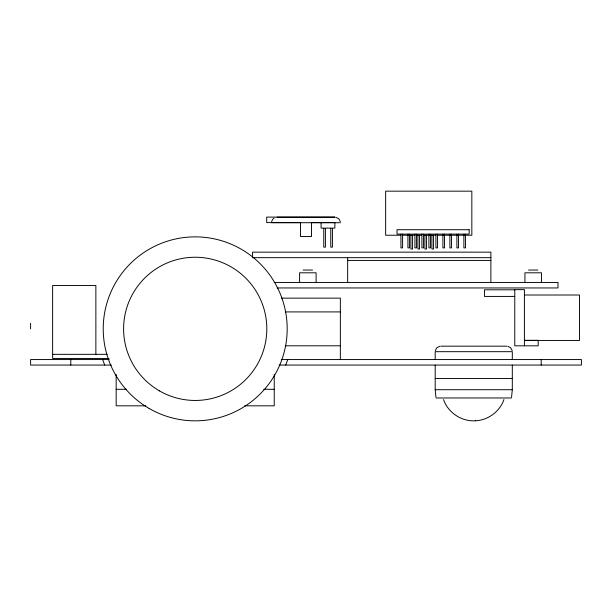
<?xml version="1.0" encoding="UTF-8"?>
<svg xmlns="http://www.w3.org/2000/svg" width="612" height="612" viewBox="0 0 612 612"><rect width="100%" height="100%" fill="white"/><g stroke="black" fill="none" stroke-linecap="round" stroke-linejoin="round"><path stroke-width="0.92" d="M512.305 365.066L512.305 389.714L511.563 397.203M271.644 221.712L272.455 219.7L274.046 218.102M435.285 350.684L436.807 347.792L439.699 346.27M287.747 359.558L285.735 365.066M503.944 399.559C499.813 411.555 487.986 420.322 475.31 420.796M475.302 420.796C461.555 421.676 447.976 412.595 443.524 399.559M334.863 217.099L266.702 217.099L266.702 222.607L300.783 222.607M277.068 217.206L334.932 217.206M311.194 222.607L334.863 222.607L334.863 228.115L321.093 228.115L321.093 222.607M271.552 222.714L340.448 222.714M400.791 235.23L385.637 235.23L385.637 191.166L471.837 191.166L471.837 235.23L437.733 235.23M402.681 235.23L414.997 235.23M416.894 235.23L421.63 235.23M423.527 235.23L435.836 235.23M490.878 257.66L252.565 257.66L252.565 252.152L490.878 252.152L490.878 282.446M347.67 260.414L490.878 260.414M303.177 270.053L312.518 270.053M528.538 270.053L537.872 270.053M274.298 282.446L557.991 282.446L557.991 287.954L277.167 287.954M514.776 289.813L484.482 289.813L484.482 296.422L514.776 296.422M524.415 295.007L579.495 295.007L579.495 340.448L524.415 340.448M281.635 298.143L340.356 298.143L340.356 359.558M285.422 311.913L340.356 311.913M524.415 340.31L538.185 340.31L538.185 345.818L514.776 345.818L514.776 289.637L524.415 289.637L524.415 345.818M285.345 345.795L340.356 345.795M440.701 346.178L506.782 346.178M52.632 354.333L107.138 354.333M109.051 358.464L52.632 358.464L52.632 285.483L95.87 285.483L95.87 354.333M109.143 359.558L30.6 359.558L30.6 365.066L111.353 365.066M281.268 359.558L581.4 359.558L581.4 365.066L279.064 365.066M435.193 378.453L512.305 378.453M116.165 389.301L126.646 389.301M263.772 389.301L274.245 389.301M435.193 365.066L435.193 389.714L512.305 389.714M436.104 397.976L511.395 397.976M145.687 405.825L116.165 405.825L116.165 374.391M244.723 405.825L274.245 405.825L274.245 374.391M335.934 217.298L338.834 218.821L340.356 221.712M507.799 346.27L510.691 347.792L512.213 350.684M104.683 365.066L102.663 359.558M435.928 397.203L435.193 389.714M541.467 282.446L541.467 272.807L524.943 272.807L524.943 282.446M541.207 359.558L541.207 365.066M512.305 359.558L512.305 351.686L435.193 351.686L435.193 359.558M465.533 234.121L465.533 247.891L463.881 247.891L463.881 234.121M458.541 234.121L458.541 247.891L456.889 247.891L456.889 234.121M451.549 234.121L451.549 247.891L449.897 247.891L449.897 234.121M444.549 234.121L444.549 247.891L442.897 247.891L442.897 234.121M437.557 234.121L437.557 247.891L435.905 247.891L435.905 234.121M433.556 235.23L433.556 249L431.904 249L431.904 235.23M430.557 234.121L430.557 247.891L428.905 247.891L428.905 234.121M426.556 235.23L426.556 249L424.904 249L424.904 235.23M423.565 234.121L423.565 247.891L421.913 247.891L421.913 234.121M419.564 235.23L419.564 249L417.912 249L417.912 235.23M416.573 234.121L416.573 247.891L414.921 247.891L414.921 234.121M412.564 235.23L412.564 249L410.912 249L410.912 235.23M409.573 234.121L409.573 247.891L407.921 247.891L407.921 234.121M402.581 234.121L402.581 247.891L400.929 247.891L400.929 234.121M347.67 257.66L347.67 282.446M332.415 228.414L332.415 247.156L330.763 247.156L330.763 228.414M325.416 228.414L325.416 247.156L323.763 247.156L323.763 228.414M316.106 282.446L316.106 272.807L299.582 272.807L299.582 282.446M311.508 222.714L311.508 236.484L300.492 236.484L300.492 222.714M70.793 359.558L70.793 365.066M30.6 323.343L30.6 328.851M469.174 229.714L397.02 229.714L397.02 234.121L469.174 234.121L469.174 229.714M159.403 390.861A71.604 71.604 0 0 0 266.809 328.851A71.604 71.604 0 0 0 159.403 266.84A71.604 71.604 0 0 0 159.403 390.861M149.213 408.51A91.984 91.984 0 0 0 287.189 328.851A91.984 91.984 0 0 0 149.213 249.191A91.984 91.984 0 0 0 149.213 408.51"/></g></svg>
